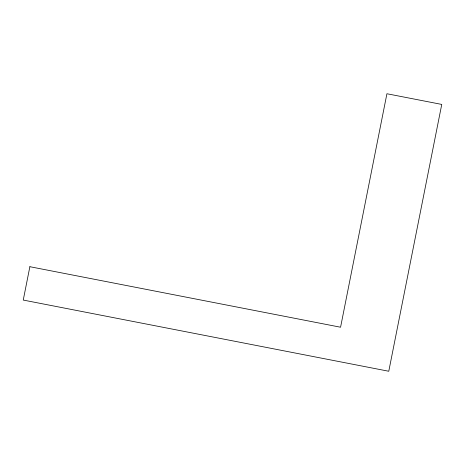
<?xml version="1.0" encoding="UTF-8"?>
<svg xmlns="http://www.w3.org/2000/svg" width="465" height="465" viewBox="0 0 465 465"><rect width="100%" height="100%" fill="white"/><g stroke="black" fill="none" stroke-linecap="round" stroke-linejoin="round"><path stroke-width="0.7" d="M29.87 266.707L23.25 300.065L388.775 371.256L441.75 104.422L386.921 93.744L340.572 327.226L29.87 266.707"/></g></svg>
